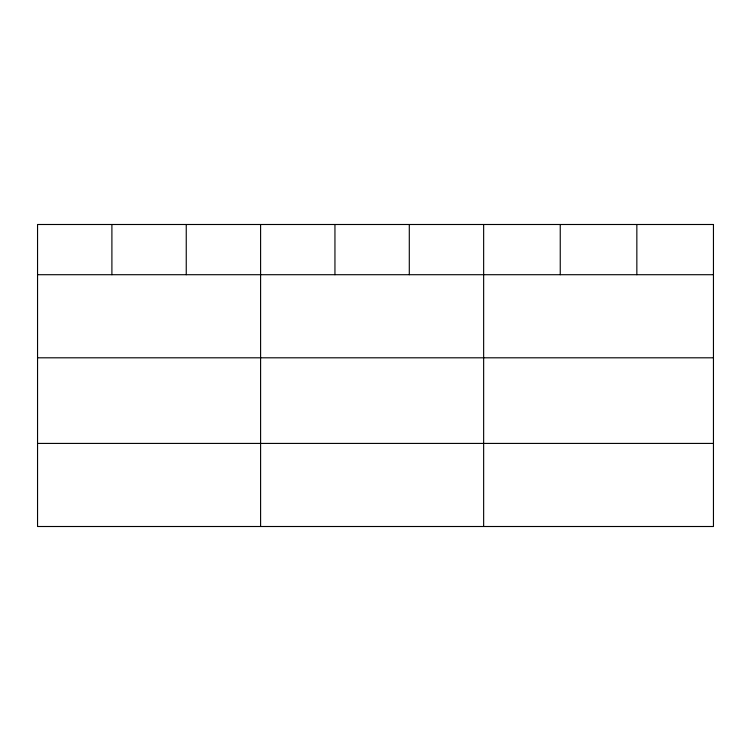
<?xml version="1.0" encoding="UTF-8"?>
<svg xmlns="http://www.w3.org/2000/svg" width="751" height="751" viewBox="0 0 751 751"><rect width="100%" height="100%" fill="white"/><g stroke="black" fill="none" stroke-linecap="round" stroke-linejoin="round"><path stroke-width="1.13" d="M37.55 274.706L713.45 274.706M37.55 357.805L713.45 357.805M37.55 443.419L713.45 443.419M636.848 224.493L636.848 274.706M560.246 224.493L560.246 274.706M483.644 224.493L483.644 526.507M409.295 224.493L409.295 274.706M334.946 224.493L334.946 274.706M260.597 224.493L260.597 526.507M186.248 224.493L186.248 274.706M111.899 224.493L111.899 274.706M713.45 224.493L37.55 224.493L37.55 526.507L713.45 526.507L713.45 224.493"/></g></svg>
